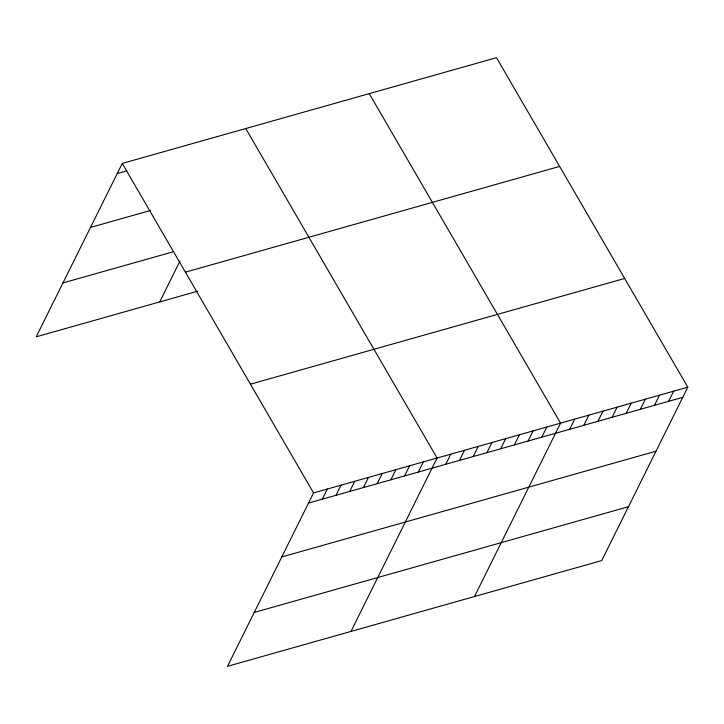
<?xml version="1.0" encoding="UTF-8"?>
<svg xmlns="http://www.w3.org/2000/svg" width="724" height="724" viewBox="0 0 724 724"><rect width="100%" height="100%" fill="white"/><g stroke="black" fill="none" stroke-linecap="round" stroke-linejoin="round"><path stroke-width="1.09" d="M687.8 387.186L313.573 492.926L227.499 666.315L601.725 560.575L687.8 387.186L496.501 57.685L122.275 163.425L36.2 336.814L197.697 291.184M159.696 301.917L179.995 261.02M322.261 499.189L327.293 489.053M335.981 495.316L341.013 485.171M349.701 491.433L354.733 481.297M363.43 487.56L368.462 477.415M377.15 483.677L382.182 473.541M390.87 479.804L395.901 469.668M404.589 475.93L409.621 465.785M418.309 472.048L423.35 461.912M350.995 631.419L437.07 458.03L245.762 128.528M445.758 464.292L450.79 454.156M459.478 460.419L464.509 450.283M473.197 456.536L478.229 446.4M486.917 452.663L491.958 442.527M500.646 448.789L505.678 438.644M514.366 444.907L519.398 434.771M528.086 441.034L533.117 430.889M541.805 437.151L546.837 427.015M474.491 596.531L560.566 423.142L369.258 93.64M569.67 429.287L574.702 419.142M583.806 425.287L588.838 415.151M597.943 421.296L602.974 411.151M612.079 417.296L617.11 407.159M626.215 413.304L631.247 403.168M640.351 409.313L645.392 399.168M654.496 405.313L659.528 395.177M668.632 401.322L673.664 391.177M117.234 173.561L126.736 170.882M90.491 227.436L150.655 210.44M62.943 282.939L172.719 251.925M185.398 272.161L559.625 166.42M250.441 384.191L624.667 278.45M308.542 503.071L682.768 397.322M281.799 556.937L656.025 451.197M254.242 612.441L628.468 506.7M122.275 163.425L313.573 492.926"/></g></svg>
